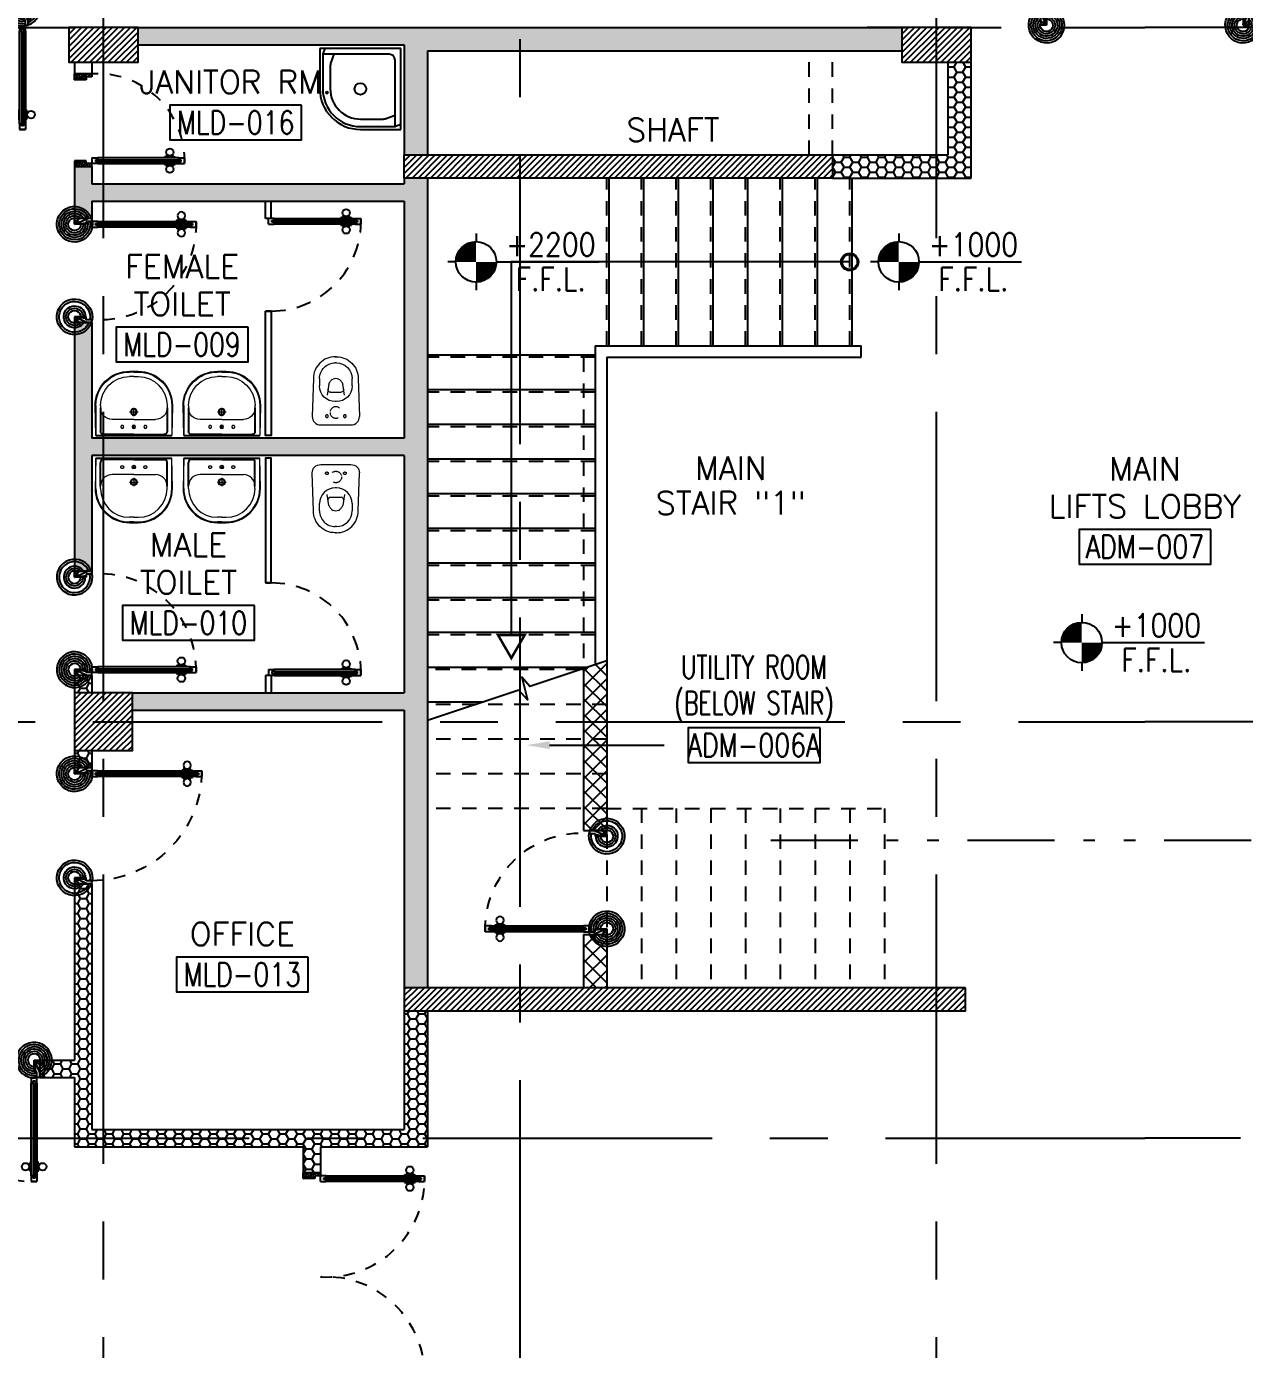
# Model space of a CAD drawing. Extents: x 417819.9 to 417911.9, y 43448 to 43539.2.
# Drawn here: x 417880.03 to 417890.56, y 43483.05 to 43494.48 of the extents above; entities that cross this region are included whole.
import ezdxf
from ezdxf.enums import TextEntityAlignment as Align

# ---------------------------------------------------------------- set-up
doc = ezdxf.new("R2010")
doc.units = 0
doc.header["$MEASUREMENT"] = 0
for name, pattern in [('2DASHES', [1.7, 0.75, -0.25, 0.1, -0.25, 0.1, -0.25]), ('CENTERX2', [4, 2.5, -0.5, 0.5, -0.5]), ('DASHED', [0.75, 0.5, -0.25]), ('HIDDEN', [0.375, 0.25, -0.125]), ('HIDDEN2', [0.1875, 0.125, -0.0625])]:
    doc.linetypes.add(name, pattern=pattern)
doc.layers.get('0').update_dxf_attribs({"linetype": 'CONTINUOUS'})
for name, color, linetype in [('A-JEERI', 3, 'CONTINUOUS'), ('AXES', 11, 'CENTERX2'), ('COL', 2, 'CONTINUOUS'), ('DOOR', 4, 'CONTINUOUS'), ('FIX', 3, 'CONTINUOUS'), ('HAT', 8, 'CONTINUOUS'), ('HIDDEN', 9, 'HIDDEN2'), ('IND-ES-L', 6, '2DASHES'), ('LEV-PL', 4, 'CONTINUOUS'), ('ME-FIX', 3, 'CONTINUOUS'), ('PART', 9, 'CONTINUOUS'), ('RM-BOX', 2, 'CONTINUOUS'), ('RM-IND', 5, 'CONTINUOUS'), ('RM-NAME', 2, 'CONTINUOUS'), ('RM-NO', 2, 'CONTINUOUS'), ('STR', 5, 'CONTINUOUS'), ('WALL', 2, 'CONTINUOUS'), ('WallType', 11, 'CONTINUOUS'), ('WallType2', 3, 'CONTINUOUS')]:
    doc.layers.add(name, color=color, linetype=linetype)
doc.styles.add('A-TXT200A', font='simplex.shx', dxfattribs={"width": 0.7, "height": 200})
doc.styles.add('ROMANS', font='ROMANS.shx', dxfattribs={"width": 0.6})
doc.styles.add('S', font='ROMANS.SHX')
pattern_1 = [(0, (0, 0), (0.075, 0.04330127), [0.05, -0.1]), (120, (0, 0), (-0.074999999836, 0.043301270284), [0.05, -0.1]), (60, (0, 0), (1.64e-10, 0.086602540284), [-0.1, 0.05])]
pattern_2 = [(45, (0, 0), (-0.066291260736, 0.066291260736), []), (135, (0, 0), (-0.066291260736, -0.066291260736), [])]

# ---------------------------------------------------------------- blocks, each defined once
blk = doc.blocks.new('A$C272A55A0')
at = {"layer": 'DOOR', "color": 0, "linetype": 'ByBlock'}
for p, q in [((0, 900), (0, 1050)), ((50, 1050), (0, 1050)), ((50, 950), (50, 1050)), ((1750, 950), (1750, 1050)), ((1750, 1050), (1800, 1050)), ((1800, 1050), (1800, 900)), ((25, 950), (50, 950)), ((25, 900), (25, 950)), ((1775, 950), (1750, 950)), ((1775, 900), (1775, 950)), ((0, 900), (25, 900)), ((75, 900), (25, 900)), ((25, 850), (25, 900)), ((42, 850), (25, 850)), ((58, 870), (42, 870)), ((42, 870), (42, 850)), ((58, 850), (58, 870)), ((75, 850), (58, 850)), ((75, 900), (75, 850)), ((1725, 900), (1775, 900)), ((1725, 900), (1725, 850)), ((1725, 850), (1742, 850)), ((1742, 870), (1758, 870)), ((1742, 850), (1742, 870)), ((1758, 870), (1758, 850)), ((1758, 850), (1775, 850)), ((1800, 900), (1775, 900)), ((1775, 850), (1775, 900)), ((1718, 160), (1709, 160)), ((1709, 95), (1709, 160)), ((1725, 173), (1718, 173)), ((1718, 173), (1718, 83)), ((1718, 95), (1718, 160)), ((1775, 173), (1782, 173)), ((1782, 173), (1782, 83)), ((1782, 160), (1791, 160)), ((1782, 95), (1782, 160)), ((1791, 95), (1791, 160)), ((25, 50), (42, 50)), ((25, 50), (25, 0)), ((25, 0), (75, 0)), ((75, 0), (25, 0)), ((42, 50), (42, 30)), ((42, 30), (58, 30)), ((58, 50), (75, 50)), ((58, 50), (58, 30)), ((75, 50), (75, 0)), ((1718, 95), (1709, 95)), ((1725, 83), (1718, 83)), ((1742, 50), (1725, 50)), ((1725, 50), (1725, 0)), ((1775, 0), (1725, 0)), ((1725, 0), (1775, 0)), ((1742, 50), (1742, 30)), ((1758, 30), (1742, 30)), ((1775, 50), (1758, 50)), ((1758, 50), (1758, 30)), ((1775, 83), (1782, 83)), ((1775, 50), (1775, 0)), ((1782, 95), (1791, 95))]:
    blk.add_line(p, q, dxfattribs=at)
at = {"layer": 'DOOR', "color": 9, "linetype": 'ByBlock'}
for p, q in [((50, 1050), (0, 1010)), ((50, 1050), (0, 937)), ((50, 1050), (37, 950)), ((1750, 1050), (1800, 1010)), ((1750, 1050), (1800, 937)), ((1750, 1050), (1763, 950))]:
    blk.add_line(p, q, dxfattribs=at)
at = {"layer": 'DOOR', "linetype": 'ByBlock'}
for p, q in [((25, 850), (25, 50)), ((42, 850), (42, 50)), ((58, 850), (58, 50)), ((75, 50), (75, 850)), ((1725, 50), (1725, 850)), ((1742, 850), (1742, 50)), ((1758, 850), (1758, 50)), ((1775, 850), (1775, 50))]:
    blk.add_line(p, q, dxfattribs=at)
at = {"layer": 'DOOR', "color": 0, "linetype": 'ByBlock'}
for centre in [(1676, 128), (1824, 128)]:
    blk.add_circle(centre, 32.4, dxfattribs=at)
at = {"layer": 'DOOR', "color": 9, "linetype": 'ByBlock'}
for centre, radius, start, end in [((50, 1050), 34.4, 180, 270), ((50, 1050), 14.4, 180, 270), ((1750, 1050), 14.4, 270, 0), ((1750, 1050), 34.4, 270, 0), ((50, 1050), 54.4, 203.2074, 270), ((50, 1050), 74.4, 227.7764, 270), ((50, 1050), 94.4, 238.0182, 270), ((50, 1050), 114, 244.0838, 257.3774), ((50, 1050), 134, 248.1598, 259.28), ((1750, 1050), 54.4, 270, 336.7926), ((1750, 1050), 74.4, 270, 312.2236), ((1750, 1050), 94.4, 270, 301.9818), ((1750, 1050), 114, 282.6226, 295.9162), ((1750, 1050), 134, 280.72, 291.8402), ((50, 1050), 154, 251.1053, 256.2858), ((1750, 1050), 154, 283.7142, 288.8947)]:
    blk.add_arc(centre, radius, start, end, dxfattribs=at)
at = {"layer": 'DOOR', "linetype": 'HIDDEN', "ltscale": 0.5}
for centre, start, end in [((50, 851), 268.3174, 3.2965), ((1750, 851), 176.7035, 271.6826)]:
    blk.add_arc(centre, 851, start, end, dxfattribs=at)
at = {"layer": 'WALL', "linetype": 'ByBlock'}
blk.add_line((1800, 900), (1800, 1050), dxfattribs=at)
blk = doc.blocks.new('LEV1')
at = {"layer": 'LEV-PL'}
for p, q in [((0, 245), (0, 175)), ((-175, 0), (-245, 0)), ((175, 0), (1061, 0)), ((0, -175), (0, -245))]:
    blk.add_line(p, q, dxfattribs=at)
at = {"layer": 'LEV-PL', "const_width": 175}
for points in [[(-88, 0, -0.414214), (0, 88, -1)], [(88, 0, -0.414214), (0, -88, -1)]]:
    blk.add_lwpolyline(points, format="xyb", dxfattribs=at)
at = {"layer": 'LEV-PL'}
blk.add_circle((0, 0), 175, dxfattribs=at)
at = {"layer": 'LEV-PL', "color": 4, "style": 'S', "width": 0.85}
for tag, p in [('+0000', (646, 50)), ('F.F.L.', (646, -250))]:
    blk.add_attdef(tag, text='', height=200, dxfattribs=at).set_placement(p, align=Align.CENTER)
blk = doc.blocks.new('*X84')
at = {"color": 0}
for p, q in [((76229, 30037), (76403, 30211)), ((76229, 30091), (76350, 30211)), ((76229, 30144), (76297, 30211)), ((76229, 30197), (76244, 30211)), ((76256, 30011), (76456, 30211)), ((76309, 30011), (76509, 30211)), ((76362, 30011), (76562, 30211)), ((76415, 30011), (76615, 30211)), ((76468, 30011), (76668, 30211)), ((76521, 30011), (76721, 30211)), ((76574, 30011), (76774, 30211)), ((76627, 30011), (76827, 30211)), ((76680, 30011), (76880, 30211)), ((76733, 30011), (76933, 30211)), ((76786, 30011), (76986, 30211)), ((76839, 30011), (77039, 30211)), ((76892, 30011), (77092, 30211)), ((76945, 30011), (77145, 30211)), ((76998, 30011), (77198, 30211)), ((77051, 30011), (77251, 30211)), ((77104, 30011), (77304, 30211)), ((77157, 30011), (77357, 30211)), ((77210, 30011), (77410, 30211)), ((77263, 30011), (77463, 30211)), ((77316, 30011), (77516, 30211)), ((77369, 30011), (77569, 30211)), ((77423, 30011), (77623, 30211)), ((77476, 30011), (77676, 30211)), ((77529, 30011), (77729, 30211)), ((77582, 30011), (77782, 30211)), ((77635, 30011), (77835, 30211)), ((77688, 30011), (77888, 30211)), ((77741, 30011), (77941, 30211)), ((77794, 30011), (77994, 30211)), ((77847, 30011), (78047, 30211)), ((77900, 30011), (78100, 30211)), ((77953, 30011), (78153, 30211)), ((78006, 30011), (78206, 30211)), ((78059, 30011), (78259, 30211)), ((78112, 30011), (78312, 30211)), ((78165, 30011), (78365, 30211)), ((78218, 30011), (78418, 30211)), ((78271, 30011), (78471, 30211)), ((78324, 30011), (78524, 30211)), ((78377, 30011), (78577, 30211)), ((78430, 30011), (78630, 30211)), ((78483, 30011), (78683, 30211)), ((78536, 30011), (78736, 30211)), ((78589, 30011), (78789, 30211)), ((78642, 30011), (78842, 30211)), ((78695, 30011), (78895, 30211)), ((78748, 30011), (78948, 30211)), ((78801, 30011), (79001, 30211)), ((78854, 30011), (79054, 30211)), ((78907, 30011), (79107, 30211)), ((78960, 30011), (79160, 30211)), ((79013, 30011), (79213, 30211)), ((79067, 30011), (79267, 30211)), ((79120, 30011), (79320, 30211)), ((79173, 30011), (79373, 30211)), ((79226, 30011), (79426, 30211)), ((79279, 30011), (79479, 30211)), ((79332, 30011), (79532, 30211)), ((79385, 30011), (79585, 30211)), ((79438, 30011), (79638, 30211)), ((79491, 30011), (79691, 30211)), ((79544, 30011), (79744, 30211)), ((79597, 30011), (79797, 30211)), ((79650, 30011), (79850, 30211)), ((79703, 30011), (79903, 30211)), ((79756, 30011), (79956, 30211)), ((79809, 30011), (80009, 30211)), ((79862, 30011), (80062, 30211)), ((79915, 30011), (80115, 30211)), ((79968, 30011), (80168, 30211)), ((80021, 30011), (80221, 30211)), ((80074, 30011), (80274, 30211)), ((80127, 30011), (80327, 30211)), ((80180, 30011), (80380, 30211)), ((80233, 30011), (80433, 30211)), ((80286, 30011), (80486, 30211)), ((80339, 30011), (80539, 30211)), ((80392, 30011), (80592, 30211)), ((80445, 30011), (80645, 30211)), ((80498, 30011), (80698, 30211)), ((80551, 30011), (80751, 30211)), ((80604, 30011), (80804, 30211)), ((80658, 30011), (80858, 30211)), ((80711, 30011), (80911, 30211)), ((80764, 30011), (80964, 30211)), ((80817, 30011), (81017, 30211)), ((80870, 30011), (81070, 30211)), ((80923, 30011), (81079, 30168)), ((80976, 30011), (81079, 30115)), ((81029, 30011), (81079, 30061))]:
    blk.add_line(p, q, dxfattribs=at)
blk = doc.blocks.new('*X82')
at = {"color": 0}
for p, q in [((76229, 37250), (76390, 37411)), ((76229, 37303), (76337, 37411)), ((76229, 37356), (76284, 37411)), ((76229, 37409), (76231, 37411)), ((76243, 37211), (76443, 37411)), ((76296, 37211), (76496, 37411)), ((76349, 37211), (76549, 37411)), ((76402, 37211), (76602, 37411)), ((76455, 37211), (76655, 37411)), ((76508, 37211), (76708, 37411)), ((76561, 37211), (76761, 37411)), ((76615, 37211), (76815, 37411)), ((76668, 37211), (76868, 37411)), ((76721, 37211), (76921, 37411)), ((76774, 37211), (76974, 37411)), ((76827, 37211), (77027, 37411)), ((76880, 37211), (77080, 37411)), ((76933, 37211), (77133, 37411)), ((76986, 37211), (77186, 37411)), ((77039, 37211), (77239, 37411)), ((77092, 37211), (77292, 37411)), ((77145, 37211), (77345, 37411)), ((77198, 37211), (77398, 37411)), ((77251, 37211), (77451, 37411)), ((77304, 37211), (77504, 37411)), ((77357, 37211), (77557, 37411)), ((77410, 37211), (77610, 37411)), ((77463, 37211), (77663, 37411)), ((77516, 37211), (77716, 37411)), ((77569, 37211), (77769, 37411)), ((77622, 37211), (77822, 37411)), ((77675, 37211), (77875, 37411)), ((77728, 37211), (77928, 37411)), ((77781, 37211), (77981, 37411)), ((77834, 37211), (78034, 37411)), ((77887, 37211), (78087, 37411)), ((77940, 37211), (78140, 37411)), ((77993, 37211), (78193, 37411)), ((78046, 37211), (78246, 37411)), ((78099, 37211), (78299, 37411)), ((78152, 37211), (78352, 37411)), ((78206, 37211), (78406, 37411)), ((78259, 37211), (78459, 37411)), ((78312, 37211), (78512, 37411)), ((78365, 37211), (78565, 37411)), ((78418, 37211), (78618, 37411)), ((78471, 37211), (78671, 37411)), ((78524, 37211), (78724, 37411)), ((78577, 37211), (78777, 37411)), ((78630, 37211), (78830, 37411)), ((78683, 37211), (78883, 37411)), ((78736, 37211), (78936, 37411)), ((78789, 37211), (78989, 37411)), ((78842, 37211), (79042, 37411)), ((78895, 37211), (79095, 37411)), ((78948, 37211), (79148, 37411)), ((79001, 37211), (79201, 37411)), ((79054, 37211), (79254, 37411)), ((79107, 37211), (79307, 37411)), ((79160, 37211), (79360, 37411)), ((79213, 37211), (79413, 37411)), ((79266, 37211), (79466, 37411)), ((79319, 37211), (79519, 37411)), ((79372, 37211), (79572, 37411)), ((79425, 37211), (79625, 37411)), ((79478, 37211), (79678, 37411)), ((79531, 37211), (79731, 37411)), ((79584, 37211), (79784, 37411)), ((79637, 37211), (79837, 37411)), ((79690, 37211), (79890, 37411)), ((79743, 37211), (79929, 37397)), ((79797, 37211), (79929, 37344)), ((79850, 37211), (79929, 37291)), ((79903, 37211), (79929, 37238))]:
    blk.add_line(p, q, dxfattribs=at)
blk = doc.blocks.new('WC')
at = {"layer": 'FIX', "lineweight": 20}
for p, q in [((475, 141), (538, 141)), ((339, 5), (339, -5)), ((395, 76), (490, 60)), ((534, 24), (540, 0)), ((540, 0), (534, -24)), ((674, 5), (674, -5)), ((490, -60), (395, -76)), ((213, -204), (210, -204)), ((538, -141), (475, -141))]:
    blk.add_line(p, q, dxfattribs=at)
at = {"layer": 'FIX', "linetype": 'Continuous', "lineweight": 20}
blk.add_line((420, -47), (420, 45), dxfattribs=at)
at = {"layer": 'FIX', "lineweight": 20}
for points in [[(210, -204, -0.414214), (137, -131), (137, 0), (137, 131, -0.414214), (210, 204)], [(727, -5), (727, 5, 0.414214), (538, 194), (210, 204)], [(727, 5), (727, -5, -0.414214), (538, -194), (210, -204)]]:
    blk.add_lwpolyline(points, format="xyb", dxfattribs=at)
at = {"layer": 'FIX', "linetype": 'HIDDEN2', "lineweight": 20, "ltscale": 0.3}
blk.add_circle((245, 0), 49.8, dxfattribs=at)
at = {"layer": 'FIX', "linetype": 'HIDDEN', "lineweight": 20, "ltscale": 0.05}
for centre in [(213, 78), (213, -77)]:
    blk.add_circle(centre, 11.6, dxfattribs=at)
at = {"layer": 'FIX', "lineweight": 20}
for centre, radius, start, end in [((475, 5), 136, 90, 180), ((538, 5), 136, 360, 90), ((464, -18), 82, 51.0758, 71.504), ((473, -7), 68.2, 27.1532, 51.0758), ((475, -5), 136, 180, 270), ((464, 18), 82, 288.496, 308.9242), ((473, 7), 68.2, 308.9242, 332.8468), ((538, -5), 136, 270, 0)]:
    blk.add_arc(centre, radius, start, end, dxfattribs=at)
at = {"layer": 'FIX', "linetype": 'Continuous', "lineweight": 20}
for centre, start, end in [((443, 46), 88.3879, 182.3338), ((442, -46), 177.6662, 271.6121)]:
    blk.add_arc(centre, 22.3, start, end, dxfattribs=at)
blk = doc.blocks.new('RM1')
at = {"layer": 'RM-BOX'}
blk.add_lwpolyline([(570, -200), (-570, -200), (-570, -500), (570, -500)], close=True, dxfattribs=at)
at = {"layer": 'RM-NAME', "style": 'ROMANS'}
for tag, p in [('ROOMNAME1', (0, 324)), ('ROOMNAME2', (0, 0))]:
    blk.add_attdef(tag, text='', height=200, dxfattribs=at).set_placement(p, align=Align.MIDDLE)
at = {"layer": 'RM-NO', "style": 'ROMANS', "width": 0.8}
blk.add_attdef('ROOMNO', text='', height=200, dxfattribs=at).set_placement((0, -350), align=Align.MIDDLE)
blk = doc.blocks.new('*X83')
at = {"color": 0}
for p, q in [((73379, 32279), (73862, 32761)), ((73379, 32332), (73809, 32761)), ((73379, 32385), (73756, 32761)), ((73379, 32438), (73702, 32761)), ((73379, 32491), (73649, 32761)), ((73379, 32544), (73596, 32761)), ((73379, 32597), (73543, 32761)), ((73379, 32650), (73490, 32761)), ((73379, 32703), (73437, 32761)), ((73379, 32756), (73384, 32761)), ((73415, 32261), (73879, 32726)), ((73468, 32261), (73879, 32673)), ((73521, 32261), (73879, 32620)), ((73574, 32261), (73879, 32567)), ((73627, 32261), (73879, 32513)), ((73680, 32261), (73879, 32460)), ((73733, 32261), (73879, 32407)), ((73786, 32261), (73879, 32354)), ((73839, 32261), (73879, 32301))]:
    blk.add_line(p, q, dxfattribs=at)
blk = doc.blocks.new('COL50')
at = {"layer": 'COL'}
blk.add_lwpolyline([(-250, 250), (-250, -250), (250, -250), (250, 250)], close=True, dxfattribs=at)
blk = doc.blocks.new('A$C09EF76E8')
at = {"layer": 'DOOR', "color": 0, "linetype": 'ByBlock'}
for p, q in [((777, 950), (727, 950)), ((727, 950), (777, 950)), ((727, 900), (727, 950)), ((760, 920), (744, 920)), ((744, 900), (744, 920)), ((760, 900), (760, 920)), ((777, 900), (777, 950)), ((719, 855), (710, 855)), ((710, 855), (710, 790)), ((727, 868), (719, 868)), ((719, 778), (719, 868)), ((719, 855), (719, 790)), ((744, 900), (727, 900)), ((777, 900), (760, 900)), ((777, 868), (784, 868)), ((784, 778), (784, 868)), ((784, 855), (793, 855)), ((784, 855), (784, 790)), ((793, 855), (793, 790)), ((719, 790), (710, 790)), ((727, 778), (719, 778)), ((777, 778), (784, 778)), ((784, 790), (793, 790)), ((2, 0), (2, 150)), ((2, 150), (27, 150)), ((2, 150), (2, 0)), ((27, 150), (27, 100)), ((727, 150), (727, 200)), ((727, 200), (744, 200)), ((727, 150), (777, 150)), ((744, 200), (744, 180)), ((744, 180), (760, 180)), ((760, 180), (760, 200)), ((760, 200), (777, 200)), ((777, 200), (777, 150)), ((777, 150), (777, 100)), ((802, 150), (777, 150)), ((802, 150), (802, 0)), ((27, 100), (52, 100)), ((52, 100), (52, 0)), ((777, 100), (752, 100)), ((752, 100), (752, 0)), ((52, 0), (2, 0)), ((752, 0), (802, 0))]:
    blk.add_line(p, q, dxfattribs=at)
at = {"layer": 'DOOR', "linetype": 'ByBlock'}
for p, q in [((727, 900), (727, 200)), ((744, 200), (744, 900)), ((760, 200), (760, 900)), ((777, 200), (777, 900)), ((802, 0), (802, 150))]:
    blk.add_line(p, q, dxfattribs=at)
at = {"layer": 'DOOR', "color": 9, "linetype": 'ByBlock'}
for p, q in [((52, 0), (2, 114)), ((52, 0), (2, 40)), ((52, 0), (38, 100)), ((752, 0), (802, 114)), ((752, 0), (765, 100)), ((752, 0), (802, 40))]:
    blk.add_line(p, q, dxfattribs=at)
at = {"layer": 'DOOR', "color": 0, "linetype": 'ByBlock'}
for centre in [(678, 823), (825, 823)]:
    blk.add_circle(centre, 32.4, dxfattribs=at)
at = {"layer": 'DOOR', "linetype": 'HIDDEN', "ltscale": 0.5}
blk.add_arc((752, 199), 752, 88.0938, 183.7249, dxfattribs=at)
at = {"layer": 'DOOR', "color": 9, "linetype": 'ByBlock'}
for centre, radius, start, end in [((52, 0), 154, 103.7142, 108.8947), ((52, 0), 134, 100.72, 111.8402), ((752, 0), 134, 68.1598, 79.28), ((752, 0), 154, 71.1053, 76.2858), ((52, 0), 94.4, 90, 121.9818), ((52, 0), 74.4, 90, 132.2236), ((52, 0), 54.4, 90, 156.7926), ((52, 0), 34.4, 90, 180), ((52, 0), 14.4, 90, 180), ((752, 0), 94.4, 58.0182, 90), ((752, 0), 74.4, 47.7764, 90), ((752, 0), 54.4, 23.2074, 90), ((752, 0), 34.4, 0, 90), ((752, 0), 14.4, 0, 90), ((752, 0), 114, 64.0838, 77.3774)]:
    blk.add_arc(centre, radius, start, end, dxfattribs=at)
blk = doc.blocks.new('JAN-001')
for p, q in [((730, -30), (30, -30)), ((30, -30), (30, -730)), ((705, -80), (130, -80)), ((610, -80), (635, -152)), ((688, -30), (704, -76)), ((705, -380), (705, -84)), ((730, -380), (730, -30)), ((80, -130), (80, -705)), ((640, -380), (640, -184)), ((80, -610), (152, -635)), ((184, -640), (380, -640)), ((30, -688), (76, -704)), ((30, -730), (380, -730)), ((84, -705), (380, -705))]:
    blk.add_line(p, q)
blk.add_circle((380, -380), 50)
for centre, radius, start, end in [((130, -130), 50, 90, 180), ((680, -84), 25, 0, 19.0039), ((540, -184), 100, 0, 19.0039), ((380, -380), 350, 270, 0), ((380, -380), 325, 270, 0), ((380, -380), 260, 270, 0), ((184, -540), 100, 250.9961, 270), ((84, -680), 25, 250.9961, 270)]:
    blk.add_arc(centre, radius, start, end)
blk = doc.blocks.new('DOOR90')
at = {"layer": 'DOOR', "color": 7, "linetype": 'ByBlock'}
for p, q in [((-150, 0), (0, 0)), ((-150, 0), (-150, -25)), ((0, -50), (-114, 0)), ((0, -50), (-40, 0)), ((0, -50), (0, 0)), ((-1000, -25), (-1050, -25)), ((-1050, -75), (-1050, -25)), ((-1050, -25), (-1050, -75)), ((-1000, -75), (-1050, -75)), ((-1000, -42), (-1020, -42)), ((-1020, -42), (-1020, -58)), ((-1000, -58), (-1020, -58)), ((-1000, -25), (-1000, -42)), ((-1000, -58), (-1000, -75)), ((-878, -18), (-968, -18)), ((-968, -25), (-968, -18)), ((-968, -75), (-968, -82)), ((-878, -82), (-968, -82)), ((-955, -9), (-890, -9)), ((-955, -18), (-955, -9)), ((-955, -18), (-890, -18)), ((-955, -82), (-890, -82)), ((-955, -82), (-955, -91)), ((-955, -91), (-890, -91)), ((-890, -18), (-890, -9)), ((-890, -82), (-890, -91)), ((-878, -25), (-878, -18)), ((-878, -75), (-878, -82)), ((-200, -25), (-150, -25)), ((-200, -42), (-200, -25)), ((-180, -42), (-200, -42)), ((-200, -58), (-180, -58)), ((-200, -75), (-200, -58)), ((-150, -75), (-200, -75)), ((-180, -58), (-180, -42)), ((-150, -25), (-100, -25)), ((-150, -75), (-150, -25)), ((-100, -25), (-100, -50)), ((0, -50), (-100, -37)), ((-100, -50), (0, -50)), ((-150, -875), (-100, -875)), ((-150, -900), (-150, -875)), ((-150, -900), (0, -900)), ((0, -900), (-150, -900)), ((0, -850), (-114, -900)), ((-100, -875), (-100, -850)), ((0, -850), (-100, -863)), ((-100, -850), (0, -850)), ((0, -850), (-40, -900)), ((0, -850), (0, -900))]:
    blk.add_line(p, q, dxfattribs=at)
at = {"layer": 'DOOR', "linetype": 'ByBlock'}
for p, q in [((-200, -25), (-1000, -25)), ((-200, -42), (-1000, -42)), ((-200, -58), (-1000, -58)), ((-1000, -75), (-200, -75))]:
    blk.add_line(p, q, dxfattribs=at)
at = {"layer": 'DOOR', "color": 7, "linetype": 'ByBlock'}
for centre in [(-923, 24), (-923, -124)]:
    blk.add_circle(centre, 32.4, dxfattribs=at)
for centre, radius, start, end in [((0, -50), 154, 161.1053, 166.2858), ((0, -50), 94.4, 148.0182, 180), ((0, -50), 134, 158.1598, 169.28), ((0, -50), 114, 154.0838, 167.3774), ((0, -50), 74.4, 137.7764, 180), ((0, -50), 54.4, 113.2074, 180), ((0, -50), 34.4, 90, 180), ((0, -50), 14.4, 90, 180), ((0, -850), 154, 193.7142, 198.8947), ((0, -850), 134, 190.72, 201.8402), ((0, -850), 94.4, 180, 211.9818), ((0, -850), 74.4, 180, 222.2236), ((0, -850), 54.4, 180, 246.7926), ((0, -850), 34.4, 180, 270), ((0, -850), 14.4, 180, 270)]:
    blk.add_arc(centre, radius, start, end, dxfattribs=at)
at = {"layer": 'DOOR', "linetype": 'HIDDEN', "ltscale": 0.5}
blk.add_arc((-222, -50), 828, 178.2701, 275.003, dxfattribs=at)
blk = doc.blocks.new('DOOR1000')
at = {"layer": 'DOOR', "color": 7, "linetype": 'ByBlock'}
for p, q in [((-150, 0), (0, 0)), ((-150, 0), (-150, -25)), ((0, -50), (-114, 0)), ((0, -50), (-40, 0)), ((0, -50), (0, 0)), ((-1100, -25), (-1100, -75)), ((-1100, -75), (-1100, -25)), ((-1050, -25), (-1100, -25)), ((-1050, -75), (-1100, -75)), ((-1070, -42), (-1070, -58)), ((-1050, -42), (-1070, -42)), ((-1050, -58), (-1070, -58)), ((-1050, -25), (-1050, -42)), ((-1050, -58), (-1050, -75)), ((-1018, -25), (-1018, -18)), ((-928, -18), (-1018, -18)), ((-1018, -75), (-1018, -82)), ((-928, -82), (-1018, -82)), ((-1005, -18), (-1005, -9)), ((-1005, -9), (-940, -9)), ((-1005, -18), (-940, -18)), ((-1005, -82), (-1005, -91)), ((-1005, -82), (-940, -82)), ((-1005, -91), (-940, -91)), ((-940, -18), (-940, -9)), ((-940, -82), (-940, -91)), ((-928, -25), (-928, -18)), ((-928, -75), (-928, -82)), ((-200, -25), (-150, -25)), ((-200, -42), (-200, -25)), ((-180, -42), (-200, -42)), ((-200, -58), (-180, -58)), ((-200, -75), (-200, -58)), ((-150, -75), (-200, -75)), ((-180, -58), (-180, -42)), ((-150, -25), (-100, -25)), ((-150, -75), (-150, -25)), ((-100, -25), (-100, -50)), ((0, -50), (-100, -37)), ((-100, -50), (0, -50)), ((-150, -975), (-100, -975)), ((-150, -1000), (-150, -975)), ((-150, -1000), (0, -1000)), ((0, -1000), (-150, -1000)), ((0, -950), (-114, -1000)), ((-100, -975), (-100, -950)), ((0, -950), (-100, -963)), ((-100, -950), (0, -950)), ((0, -950), (-40, -1000)), ((0, -950), (0, -1000))]:
    blk.add_line(p, q, dxfattribs=at)
at = {"layer": 'DOOR', "linetype": 'ByBlock'}
for p, q in [((-200, -25), (-1050, -25)), ((-200, -42), (-1050, -42)), ((-200, -58), (-1050, -58)), ((-1050, -75), (-200, -75))]:
    blk.add_line(p, q, dxfattribs=at)
at = {"layer": 'DOOR', "color": 7, "linetype": 'ByBlock'}
for centre in [(-973, 24), (-973, -124)]:
    blk.add_circle(centre, 32.4, dxfattribs=at)
for centre, radius, start, end in [((0, -50), 154, 161.1053, 166.2858), ((0, -50), 94.4, 148.0182, 180), ((0, -50), 134, 158.1598, 169.28), ((0, -50), 114, 154.0838, 167.3774), ((0, -50), 74.4, 137.7764, 180), ((0, -50), 54.4, 113.2074, 180), ((0, -50), 34.4, 90, 180), ((0, -50), 14.4, 90, 180), ((0, -950), 154, 193.7142, 198.8947), ((0, -950), 134, 190.72, 201.8402), ((0, -950), 94.4, 180, 211.9818), ((0, -950), 74.4, 180, 222.2236), ((0, -950), 54.4, 180, 246.7926), ((0, -950), 34.4, 180, 270), ((0, -950), 14.4, 180, 270)]:
    blk.add_arc(centre, radius, start, end, dxfattribs=at)
at = {"layer": 'DOOR', "linetype": 'HIDDEN', "ltscale": 0.5}
blk.add_arc((-150, -25), 950, 180, 270, dxfattribs=at)
blk = doc.blocks.new('LAV-003')
at = {"layer": 'FIX', "linetype": 'ByBlock'}
blk.add_line((-328, -25), (328, -25), dxfattribs=at)
at = {"layer": 'FIX', "linetype": 'Continuous', "lineweight": 20}
for p, q in [((-328, -285), (-328, -25)), ((328, -285), (328, -25)), ((0, -165), (-187, -165)), ((0, -165), (187, -165)), ((-288, -285), (-288, -265)), ((287, -285), (287, -265)), ((0, -535), (-38, -535)), ((0, -535), (38, -535)), ((0, -575), (-38, -575)), ((0, -575), (38, -575))]:
    blk.add_line(p, q, dxfattribs=at)
at = {"layer": 'FIX', "linetype": 'ByBlock', "ltscale": 0.3}
for p, q in [((-288, -265), (-288, -60)), ((0, -35), (-262, -35)), ((0, -35), (262, -35)), ((287, -265), (287, -60))]:
    blk.add_line(p, q, dxfattribs=at)
at = {"layer": 'FIX', "lineweight": 20}
for p, q in [((-16, -101), (15, -101)), ((0, -85), (0, -116))]:
    blk.add_line(p, q, dxfattribs=at)
at = {"layer": 'FIX', "linetype": 'DASHED', "lineweight": 20, "ltscale": 0.04}
for p, q in [((0, -194), (0, -266)), ((-36, -230), (37, -230))]:
    blk.add_line(p, q, dxfattribs=at)
at = {"layer": 'FIX', "linetype": 'Continuous', "lineweight": 20}
blk.add_lwpolyline([(295, -25), (0, -25), (-328, -25), (-334, -285, 0.414214), (-38, -582), (0, -582), (38, -582, 0.414214), (334, -285), (328, -25), (0, -25)], format="xyb", dxfattribs=at)
at = {"layer": 'FIX', "linetype": 'HIDDEN', "lineweight": 20, "ltscale": 0.05}
for centre in [(-100, -101), (100, -101)]:
    blk.add_circle(centre, 12.4, dxfattribs=at)
at = {"layer": 'FIX', "lineweight": 20}
for centre, radius in [((0, -101), 15.5), ((0, -230), 29.5), ((0, -230), 22.5)]:
    blk.add_circle(centre, radius, dxfattribs=at)
at = {"layer": 'FIX', "linetype": 'ByBlock', "ltscale": 0.3}
for centre, start, end in [((-262, -60), 90, 180), ((262, -60), 0, 90)]:
    blk.add_arc(centre, 25, start, end, dxfattribs=at)
at = {"layer": 'FIX', "linetype": 'Continuous', "lineweight": 20}
for centre, radius, start, end in [((-187, -265), 100, 90, 180), ((187, -265), 100, 0, 90), ((-38, -285), 290, 180, 270), ((-38, -285), 250, 180, 270), ((38, -285), 290, 270, 0), ((38, -285), 250, 270, 0)]:
    blk.add_arc(centre, radius, start, end, dxfattribs=at)
blk = doc.blocks.new('A$C16F26542')
at = {"layer": 'IND-ES-L'}
blk.add_line((55.259, 20.826), (61.721, 20.826), dxfattribs=at)

msp = doc.modelspace()

# ---------------------------------------------------------------- hatches: boundary and pattern name
at = {"layer": 'HAT'}
h = msp.add_hatch(dxfattribs=at)
h.set_pattern_fill('ANSI31', color=256, scale=0.3, style=0)
h.set_pattern_definition([(45, (417522.151385, 43455.643322), (-0.0265165043, 0.0265165043), [])])
h.paths.add_polyline_path([(417880.6966, 43494.1743), (417880.6966, 43494.4743), (417880.3966, 43494.4743), (417880.3966, 43494.1743)])
h.paths.add_polyline_path([(417880.9966, 43494.1743), (417880.9966, 43494.4743), (417880.6966, 43494.4743), (417880.6966, 43494.1743)])
h = msp.add_hatch(dxfattribs=at)
h.set_pattern_fill('ANSI31', color=256, scale=0.3, style=0)
h.set_pattern_definition([(45, (417529.351385, 43455.643322), (-0.0265165043, 0.0265165043), [])])
h.paths.add_polyline_path([(417887.8966, 43494.1743), (417887.8966, 43494.4743), (417887.5966, 43494.4743), (417887.5966, 43494.1743)])
h.paths.add_polyline_path([(417888.1966, 43494.1743), (417888.1966, 43494.4743), (417887.8966, 43494.4743), (417887.8966, 43494.1743)])
at = {"layer": 'WallType'}
h = msp.add_hatch(dxfattribs=at)
h.set_pattern_fill('ANSI37', color=256, scale=0.75, style=0)
h.set_pattern_definition(pattern_2)
h.paths.add_polyline_path([(417885.0466, 43489.0013), (417884.8466, 43488.9345), (417884.8466, 43488.6243), (417885.0466, 43488.6243)])
h.paths.add_polyline_path([(417885.0466, 43488.6243), (417884.8466, 43488.6243), (417884.8466, 43488.4743), (417885.0466, 43488.4743)])
h.paths.add_polyline_path([(417885.0466, 43488.4743), (417884.8466, 43488.4743), (417884.8466, 43488.3243), (417885.0466, 43488.3243)])
h.paths.add_polyline_path([(417885.0466, 43488.3243), (417884.8466, 43488.3243), (417884.8466, 43488.2718), (417885.0466, 43488.2718)])
h.paths.add_polyline_path([(417885.0466, 43488.2718), (417884.8466, 43488.2718), (417884.8466, 43488.0243), (417885.0466, 43488.0243)])
h.paths.add_polyline_path([(417885.0466, 43488.0243), (417884.8466, 43488.0243), (417884.8466, 43487.7243), (417885.0466, 43487.7243)])
h.paths.add_polyline_path([(417885.0466, 43487.7243), (417884.8466, 43487.7243), (417884.8466, 43487.5343), (417885.0466, 43487.5343)])
h = msp.add_hatch(dxfattribs=at)
h.set_pattern_fill('ANSI37', color=256, scale=0.75, style=0)
h.set_pattern_definition(pattern_2)
h.paths.add_polyline_path([(417885.0466, 43486.6343), (417884.8466, 43486.6343), (417884.8466, 43486.1743), (417885.0466, 43486.1743)])
at = {"layer": 'WallType2'}
h = msp.add_hatch(dxfattribs=at)
h.set_pattern_fill('HONEY', color=256, scale=0.4, style=0)
h.set_pattern_definition(pattern_1)
h.paths.add_polyline_path([(417887.5966, 43494.4743), (417887.2966, 43494.4743), (417880.9966, 43494.4743), (417880.9966, 43494.3243), (417883.2966, 43494.3243), (417883.2966, 43493.3743), (417883.4966, 43493.3743), (417883.4966, 43494.2743), (417887.5966, 43494.2743)])
h = msp.add_hatch(dxfattribs=at)
h.set_pattern_fill('HONEY', color=256, scale=0.4, style=0)
h.set_pattern_definition(pattern_1)
h.paths.add_polyline_path([(417888.1966, 43494.1743), (417887.9966, 43494.1743), (417887.9966, 43493.3743), (417886.9966, 43493.3743), (417886.9966, 43493.1743), (417888.1966, 43493.1743)])
h = msp.add_hatch(dxfattribs=at)
h.set_pattern_fill('HONEY', color=256, scale=0.4, style=0)
h.set_pattern_definition(pattern_1)
h.paths.add_polyline_path([(417883.4966, 43493.1743), (417883.2966, 43493.1743), (417883.2966, 43493.1243), (417880.5966, 43493.1243), (417880.5966, 43493.2743), (417880.4466, 43493.2743), (417880.4466, 43492.8243), (417880.5966, 43492.8243), (417880.5966, 43492.9743), (417883.2966, 43492.9743), (417883.2966, 43490.9243), (417880.5966, 43490.9243), (417880.5966, 43491.9243), (417880.4466, 43491.9243), (417880.4466, 43489.7743), (417880.5966, 43489.7743), (417880.5966, 43490.7743), (417883.2966, 43490.7743), (417883.2966, 43488.7243), (417880.9466, 43488.7243), (417880.9466, 43488.5743), (417883.2966, 43488.5743), (417883.2966, 43486.1743), (417883.4966, 43486.1743)])
h = msp.add_hatch(dxfattribs=at)
h.set_pattern_fill('HONEY', color=256, scale=0.4, style=0)
h.set_pattern_definition(pattern_1)
h.paths.add_polyline_path([(417880.5966, 43488.8743), (417880.4466, 43488.8743), (417880.4466, 43488.7243), (417880.5966, 43488.7243)])
h = msp.add_hatch(dxfattribs=at)
h.set_pattern_fill('HONEY', color=256, scale=0.4, style=0)
h.set_pattern_definition(pattern_1)
h.paths.add_polyline_path([(417880.5966, 43488.2243), (417880.4466, 43488.2243), (417880.4466, 43488.0743), (417880.5966, 43488.0743)])
h = msp.add_hatch(dxfattribs=at)
h.set_pattern_fill('HONEY', color=256, scale=0.4, style=0)
h.set_pattern_definition(pattern_1)
h.paths.add_polyline_path([(417883.4966, 43485.9743), (417883.2966, 43485.9743), (417883.2966, 43484.9493), (417880.5966, 43484.9493), (417880.5966, 43487.0743), (417880.4466, 43487.0743), (417880.4466, 43485.5493), (417880.1466, 43485.5493), (417880.1466, 43485.3993), (417880.4466, 43485.3993), (417880.4466, 43484.7993), (417882.4216, 43484.7993), (417882.4216, 43484.5743), (417882.5716, 43484.5743), (417882.5716, 43484.7993), (417883.4966, 43484.7993)])

# ---------------------------------------------------------------- linework, layer by layer
at = {"layer": 'AXES'}
for p, q in [((417880.6966, 43448.6529), (417880.6966, 43538.4875)), ((417887.8966, 43448.6529), (417887.8966, 43538.4875)), ((417884.2966, 43466.8743), (417884.2966, 43525.4443)), ((417820.9552, 43494.4743), (417889.6966, 43494.4743)), ((417911.2163, 43494.4743), (417889.6966, 43494.4743)), ((417820.6052, 43488.4743), (417889.6966, 43488.4743)), ((417911.2163, 43488.4743), (417889.6966, 43488.4743)), ((417831.4566, 43484.8743), (417889.6966, 43484.8743)), ((417906.5226, 43484.8743), (417889.6966, 43484.8743))]:
    msp.add_line(p, q, dxfattribs=at)
at = {"layer": 'COL'}
for points in [[(417880.9966, 43494.4743), (417880.3966, 43494.4743), (417880.3966, 43494.1743), (417880.9966, 43494.1743)], [(417888.1966, 43494.4743), (417887.5966, 43494.4743), (417887.5966, 43494.1743), (417888.1966, 43494.1743)], [(417883.2966, 43493.1743), (417883.2966, 43493.3743), (417886.9966, 43493.3743), (417886.9966, 43493.1743)], [(417888.1466, 43486.1743), (417883.2966, 43486.1743), (417883.2966, 43485.9743), (417888.1466, 43485.9743)]]:
    msp.add_lwpolyline(points, close=True, dxfattribs=at)
at = {"layer": 'DOOR', "linetype": 'ByBlock'}
for p, q in [((417882.1716, 43492.8243), (417882.1216, 43492.8243)), ((417882.1216, 43492.7743), (417882.1216, 43492.8243)), ((417882.1516, 43492.8073), (417882.1716, 43492.8073)), ((417882.1516, 43492.7913), (417882.1516, 43492.8073)), ((417882.1716, 43492.8073), (417882.1716, 43492.8243)), ((417882.1716, 43492.8243), (417882.8716, 43492.8243)), ((417882.1716, 43492.8073), (417882.8716, 43492.8073)), ((417882.7493, 43492.8243), (417882.7493, 43492.8315)), ((417882.7493, 43492.8315), (417882.8393, 43492.8315)), ((417882.7619, 43492.8315), (417882.7619, 43492.8405)), ((417882.8267, 43492.8405), (417882.7619, 43492.8405)), ((417882.8267, 43492.8315), (417882.7619, 43492.8315)), ((417882.8267, 43492.8315), (417882.8267, 43492.8405)), ((417882.8393, 43492.8243), (417882.8393, 43492.8315)), ((417882.8716, 43492.8243), (417882.8716, 43492.8073)), ((417882.8716, 43492.8243), (417882.9216, 43492.8243)), ((417882.8716, 43492.8073), (417882.8916, 43492.8073)), ((417882.8916, 43492.8073), (417882.8916, 43492.7913)), ((417882.9216, 43492.8243), (417882.9216, 43492.7743)), ((417882.9216, 43492.7743), (417882.9216, 43492.8243)), ((417882.1216, 43492.7743), (417882.1716, 43492.7743)), ((417882.1716, 43492.7913), (417882.1516, 43492.7913)), ((417882.1716, 43492.7743), (417882.1716, 43492.7913)), ((417882.1716, 43492.7913), (417882.8716, 43492.7913)), ((417882.8716, 43492.7743), (417882.1716, 43492.7743)), ((417882.7493, 43492.7743), (417882.7493, 43492.7671)), ((417882.7493, 43492.7671), (417882.8393, 43492.7671)), ((417882.7619, 43492.7671), (417882.7619, 43492.7581)), ((417882.8267, 43492.7671), (417882.7619, 43492.7671)), ((417882.8267, 43492.7581), (417882.7619, 43492.7581)), ((417882.8267, 43492.7671), (417882.8267, 43492.7581)), ((417882.8393, 43492.7743), (417882.8393, 43492.7671)), ((417882.8716, 43492.7913), (417882.8716, 43492.7743)), ((417882.8716, 43492.7913), (417882.8916, 43492.7913)), ((417882.8716, 43492.7743), (417882.9216, 43492.7743)), ((417882.1216, 43488.9243), (417882.1716, 43488.9243)), ((417882.1216, 43488.9243), (417882.1216, 43488.8743)), ((417882.1716, 43488.9243), (417882.1716, 43488.9073)), ((417882.8716, 43488.9243), (417882.1716, 43488.9243)), ((417882.7493, 43488.9243), (417882.7493, 43488.9315)), ((417882.7493, 43488.9315), (417882.8393, 43488.9315)), ((417882.7619, 43488.9315), (417882.7619, 43488.9405)), ((417882.8267, 43488.9405), (417882.7619, 43488.9405)), ((417882.8267, 43488.9315), (417882.7619, 43488.9315)), ((417882.8267, 43488.9315), (417882.8267, 43488.9405)), ((417882.8393, 43488.9243), (417882.8393, 43488.9315)), ((417882.8716, 43488.9073), (417882.8716, 43488.9243)), ((417882.8716, 43488.9243), (417882.9216, 43488.9243)), ((417882.9216, 43488.8743), (417882.9216, 43488.9243)), ((417882.9216, 43488.9243), (417882.9216, 43488.8743)), ((417882.1716, 43488.8743), (417882.1216, 43488.8743)), ((417882.1716, 43488.9073), (417882.1516, 43488.9073)), ((417882.1516, 43488.9073), (417882.1516, 43488.8913)), ((417882.1516, 43488.8913), (417882.1716, 43488.8913)), ((417882.1716, 43488.9073), (417882.8716, 43488.9073)), ((417882.1716, 43488.8913), (417882.1716, 43488.8743)), ((417882.1716, 43488.8913), (417882.8716, 43488.8913)), ((417882.1716, 43488.8743), (417882.8716, 43488.8743)), ((417882.7493, 43488.8743), (417882.7493, 43488.8671)), ((417882.7493, 43488.8671), (417882.8393, 43488.8671)), ((417882.7619, 43488.8671), (417882.7619, 43488.8581)), ((417882.8267, 43488.8671), (417882.7619, 43488.8671)), ((417882.8267, 43488.8581), (417882.7619, 43488.8581)), ((417882.8267, 43488.8671), (417882.8267, 43488.8581)), ((417882.8393, 43488.8743), (417882.8393, 43488.8671)), ((417882.8716, 43488.9073), (417882.8916, 43488.9073)), ((417882.8716, 43488.8743), (417882.8716, 43488.8913)), ((417882.8716, 43488.8913), (417882.8916, 43488.8913)), ((417882.8716, 43488.8743), (417882.9216, 43488.8743)), ((417882.8916, 43488.8913), (417882.8916, 43488.9073))]:
    msp.add_line(p, q, dxfattribs=at)
for centre in [(417882.7943, 43492.8729), (417882.7943, 43492.7258), (417882.7943, 43488.9729), (417882.7943, 43488.8258)]:
    msp.add_circle(centre, 0.0324, dxfattribs=at)
at = {"layer": 'DOOR', "linetype": 'HIDDEN', "ltscale": 0.5}
for centre, start, end in [((417882.147, 43492.7993), 269.97019, 1.84857), ((417882.147, 43488.8993), 358.15143, 90.02981)]:
    msp.add_arc(centre, 0.775, start, end, dxfattribs=at)
at = {"layer": 'HIDDEN', "color": 251}
for p, q in [((417886.7966, 43493.3743), (417886.7966, 43494.2743)), ((417886.9966, 43493.3743), (417886.9966, 43494.2743))]:
    msp.add_line(p, q, dxfattribs=at)
at = {"layer": 'PART'}
for p, q in [((417882.0966, 43492.8243), (417882.0966, 43492.9743)), ((417882.1466, 43492.8243), (417882.1466, 43492.9743)), ((417882.1466, 43492.8243), (417882.0966, 43492.8243)), ((417882.1466, 43492.0243), (417882.0966, 43492.0243)), ((417882.1466, 43489.6743), (417882.0966, 43489.6743)), ((417882.1466, 43488.8743), (417882.0966, 43488.8743)), ((417882.0966, 43488.8743), (417882.0966, 43488.7243)), ((417882.1466, 43488.8743), (417882.1466, 43488.7243))]:
    msp.add_line(p, q, dxfattribs=at)
for points in [[(417882.0966, 43492.0243), (417882.1466, 43492.0243), (417882.1466, 43490.9473), (417882.0966, 43490.9473)], [(417882.0966, 43489.6743), (417882.1466, 43489.6743), (417882.1466, 43490.7513), (417882.0966, 43490.7513)]]:
    msp.add_lwpolyline(points, close=True, dxfattribs=at)
at = {"layer": 'RM-IND'}
msp.add_line((417884.5518, 43488.2718), (417885.5416, 43488.2718), dxfattribs=at)
msp.add_solid([(417884.5518, 43488.3051), (417884.5518, 43488.2384), (417884.3518, 43488.2718)], dxfattribs=at)
at = {"layer": 'STR', "linetype": 'HIDDEN2'}
for p, q in [((417885.0466, 43491.7243), (417885.0466, 43493.1743)), ((417885.3466, 43491.7243), (417885.3466, 43493.1743)), ((417885.6466, 43491.7243), (417885.6466, 43493.1743)), ((417885.9466, 43491.7243), (417885.9466, 43493.1743)), ((417886.2466, 43491.7243), (417886.2466, 43493.1743)), ((417886.5466, 43491.7243), (417886.5466, 43493.1743)), ((417886.8466, 43491.7243), (417886.8466, 43493.1743)), ((417884.9466, 43491.6243), (417883.4966, 43491.6243)), ((417884.9466, 43491.3243), (417883.4966, 43491.3243)), ((417884.9466, 43491.0243), (417883.4966, 43491.0243)), ((417884.9466, 43490.7243), (417883.4966, 43490.7243)), ((417884.9466, 43490.4243), (417883.4966, 43490.4243)), ((417884.9466, 43490.1243), (417883.4966, 43490.1243)), ((417884.9466, 43489.8243), (417883.4966, 43489.8243)), ((417884.9466, 43489.5243), (417883.4966, 43489.5243)), ((417884.9466, 43489.2243), (417883.4966, 43489.2243)), ((417884.8163, 43488.9243), (417883.4966, 43488.9243)), ((417883.9203, 43488.6243), (417883.4966, 43488.6243))]:
    msp.add_line(p, q, dxfattribs=at)
at = {"layer": 'STR'}
for p, q in [((417885.0666, 43491.7243), (417885.0666, 43493.1743)), ((417885.3666, 43491.7243), (417885.3666, 43493.1743)), ((417885.6666, 43491.7243), (417885.6666, 43493.1743)), ((417885.9666, 43491.7243), (417885.9666, 43493.1743)), ((417886.2666, 43491.7243), (417886.2666, 43493.1743)), ((417886.5666, 43491.7243), (417886.5666, 43493.1743)), ((417886.8666, 43491.7243), (417886.8666, 43493.1743)), ((417887.1466, 43492.4493), (417884.2216, 43492.4493)), ((417884.2216, 43492.4493), (417884.2216, 43489.2243)), ((417884.9466, 43491.7243), (417887.2466, 43491.7243)), ((417884.9466, 43491.7243), (417884.9466, 43488.9679)), ((417887.2466, 43491.6243), (417887.2466, 43491.7243)), ((417884.9466, 43491.6443), (417883.4966, 43491.6443)), ((417885.0466, 43491.6243), (417887.2466, 43491.6243)), ((417885.0466, 43491.6243), (417885.0466, 43489.0013)), ((417884.9466, 43491.3443), (417883.4966, 43491.3443)), ((417884.9466, 43491.0443), (417883.4966, 43491.0443)), ((417884.9466, 43490.7443), (417883.4966, 43490.7443)), ((417884.9466, 43490.4443), (417883.4966, 43490.4443)), ((417884.9466, 43490.1443), (417883.4966, 43490.1443)), ((417884.9466, 43489.8443), (417883.4966, 43489.8443)), ((417884.9466, 43489.5443), (417883.4966, 43489.5443)), ((417884.9466, 43489.2443), (417883.4966, 43489.2443)), ((417884.8761, 43488.9443), (417883.4966, 43488.9443)), ((417883.9804, 43488.6443), (417883.4966, 43488.6443))]:
    msp.add_line(p, q, dxfattribs=at)
at = {"layer": 'STR', "color": 251, "linetype": 'HIDDEN2'}
for p, q in [((417884.8466, 43491.6243), (417884.8466, 43488.9345)), ((417884.8466, 43488.9243), (417884.8324, 43488.9243)), ((417885.0466, 43488.9909), (417885.0466, 43487.7243)), ((417885.0466, 43488.6243), (417883.9341, 43488.6243)), ((417885.0466, 43488.3243), (417883.4966, 43488.3243)), ((417885.0466, 43488.0243), (417883.4966, 43488.0243)), ((417885.0466, 43487.7243), (417883.4966, 43487.7243)), ((417885.0466, 43487.7243), (417887.4466, 43487.7243)), ((417885.0466, 43487.7243), (417885.0466, 43486.1743)), ((417885.3466, 43487.7243), (417885.3466, 43486.1743)), ((417885.6466, 43487.7243), (417885.6466, 43486.1743)), ((417885.9466, 43487.7243), (417885.9466, 43486.1743)), ((417886.2466, 43487.7243), (417886.2466, 43486.1743)), ((417886.5466, 43487.7243), (417886.5466, 43486.1743)), ((417886.8466, 43487.7243), (417886.8466, 43486.1743)), ((417887.1466, 43487.7243), (417887.1466, 43486.1743)), ((417887.4466, 43487.7243), (417887.4466, 43486.1743))]:
    msp.add_line(p, q, dxfattribs=at)
at = {"layer": 'STR', "linetype": 'HIDDEN2'}
msp.add_lwpolyline([(417887.1466, 43491.7243), (417887.1466, 43493.1743)], dxfattribs=at)
at = {"layer": 'STR'}
for points in [[(417887.1666, 43491.7243), (417887.1666, 43493.1743)], [(417885.0466, 43489.0013), (417884.3807, 43488.7788), (417884.312, 43488.8585), (417884.3618, 43488.6646), (417884.2865, 43488.7461), (417883.4966, 43488.4834)]]:
    msp.add_lwpolyline(points, dxfattribs=at)
at = {"layer": 'STR', "const_width": 0.0215}
msp.add_lwpolyline([(417884.3371, 43489.2243), (417884.1061, 43489.2243), (417884.2216, 43489.0243)], close=True, dxfattribs=at)
at = {"layer": 'STR'}
for radius in [0.075, 0.065]:
    msp.add_circle((417887.1466, 43492.4493), radius, dxfattribs=at)
at = {"layer": 'WALL'}
for p, q in [((417880.9466, 43494.4743), (417887.6466, 43494.4743)), ((417887.6466, 43494.4743), (417887.2966, 43494.4743)), ((417880.9966, 43494.3243), (417883.2966, 43494.3243)), ((417883.2966, 43494.3243), (417883.2966, 43493.3743)), ((417883.4966, 43494.2743), (417887.5966, 43494.2743)), ((417883.4966, 43494.2743), (417883.4966, 43493.3743)), ((417880.4466, 43494.1743), (417880.4466, 43494.0743)), ((417880.5966, 43494.0743), (417880.4466, 43494.0743)), ((417880.5966, 43494.1743), (417880.5966, 43494.0743)), ((417887.9966, 43493.3743), (417887.9966, 43494.1743)), ((417888.1966, 43493.1743), (417888.1966, 43494.1743)), ((417880.4466, 43493.2743), (417880.4466, 43492.8243)), ((417880.5966, 43493.2743), (417880.4466, 43493.2743)), ((417880.5966, 43493.2743), (417880.5966, 43493.1243)), ((417886.9966, 43493.3743), (417887.9966, 43493.3743)), ((417883.2966, 43493.1743), (417883.2966, 43493.1243)), ((417883.4966, 43493.1743), (417883.4966, 43486.1743)), ((417886.9966, 43493.1743), (417888.1966, 43493.1743)), ((417880.5966, 43493.1243), (417883.2966, 43493.1243)), ((417880.5966, 43492.9743), (417883.2966, 43492.9743)), ((417880.5966, 43492.9743), (417880.5966, 43492.8243)), ((417883.2966, 43492.9743), (417883.2966, 43490.9243)), ((417880.5966, 43492.8243), (417880.4466, 43492.8243)), ((417880.4466, 43491.9243), (417880.4466, 43489.7743)), ((417880.5966, 43491.9243), (417880.4466, 43491.9243)), ((417880.5966, 43491.9243), (417880.5966, 43490.9243)), ((417883.2966, 43490.9243), (417880.5966, 43490.9243)), ((417880.5966, 43490.7743), (417880.5966, 43489.7743)), ((417883.2966, 43490.7743), (417880.5966, 43490.7743)), ((417883.2966, 43490.7743), (417883.2966, 43488.7243)), ((417880.5966, 43489.7743), (417880.4466, 43489.7743)), ((417884.8466, 43488.9345), (417884.8466, 43487.5343)), ((417885.0466, 43489.0013), (417885.0466, 43487.7243)), ((417880.4466, 43488.8743), (417880.4466, 43488.7243)), ((417880.5966, 43488.8743), (417880.4466, 43488.8743)), ((417880.5966, 43488.8743), (417880.5966, 43488.7243)), ((417880.9466, 43488.7243), (417883.2966, 43488.7243)), ((417880.9466, 43488.5743), (417883.2966, 43488.5743)), ((417883.2966, 43488.5743), (417883.2966, 43486.1743)), ((417880.4466, 43488.2243), (417880.4466, 43488.0743)), ((417880.5966, 43488.2243), (417880.5966, 43488.0743)), ((417880.5966, 43488.0743), (417880.4466, 43488.0743)), ((417885.0466, 43487.7243), (417885.0466, 43487.5343)), ((417884.8466, 43487.5343), (417885.0466, 43487.5343)), ((417880.5966, 43487.0743), (417880.4466, 43487.0743)), ((417880.4466, 43487.0743), (417880.4466, 43485.5493)), ((417880.5966, 43487.0743), (417880.5966, 43484.9493)), ((417884.8466, 43486.6343), (417884.8466, 43486.1743)), ((417884.8466, 43486.6343), (417885.0466, 43486.6343)), ((417885.0466, 43486.6343), (417885.0466, 43486.1743)), ((417883.2966, 43485.9743), (417883.2966, 43484.9493)), ((417883.4966, 43485.9743), (417883.4966, 43485.9743)), ((417883.4966, 43485.9743), (417883.4966, 43484.7993)), ((417880.1466, 43485.5493), (417880.4466, 43485.5493)), ((417880.1466, 43485.5493), (417880.1466, 43485.3993)), ((417880.1466, 43485.3993), (417880.4466, 43485.3993)), ((417880.4466, 43485.3993), (417880.4466, 43484.7993)), ((417880.5966, 43484.9493), (417883.2966, 43484.9493)), ((417880.4466, 43484.7993), (417882.4216, 43484.7993)), ((417882.4216, 43484.7993), (417882.4216, 43484.5743)), ((417882.5716, 43484.7993), (417882.5716, 43484.5743)), ((417882.5716, 43484.7993), (417883.4966, 43484.7993)), ((417882.5716, 43484.5743), (417882.4216, 43484.5743))]:
    msp.add_line(p, q, dxfattribs=at)

# ---------------------------------------------------------------- block references
at = {"layer": 'A-JEERI', "linetype": 'ByBlock', "xscale": -0.001000000047497451, "yscale": 0.0009999999892897904, "zscale": 0.001, "rotation": 180}
for p in [(417880.9586, 43490.9223), (417881.7186, 43490.9223)]:
    msp.add_blockref('LAV-003', p, dxfattribs=at)
at = {"layer": 'A-JEERI', "linetype": 'ByBlock', "xscale": 0.001000000047497451, "yscale": 0.0009999999892897904, "zscale": 0.001}
for p in [(417880.9586, 43490.7763), (417881.7186, 43490.7763)]:
    msp.add_blockref('LAV-003', p, dxfattribs=at)
at = {"layer": 'COL', "xscale": 0.001000000047497451, "yscale": 0.0009999999892897904, "zscale": 0.001}
msp.add_blockref('COL50', (417880.6966, 43488.4743), dxfattribs=at)
at = {"layer": 'DOOR', "color": 0, "yscale": 0.0009999999892897904, "zscale": 0.001}
for name, p, xscale, rotation in [('A$C272A55A0', (417888.7966, 43495.5447), -0.001000000047497451, 180), ('A$C09EF76E8', (417880.4466, 43494.0759), 0.0009999999892897904, 270), ('A$C272A55A0', (417883.472, 43482.7743), 0.0009999999892897904, 90)]:
    msp.add_blockref(name, p, dxfattribs=dict(at, xscale=xscale, rotation=rotation))
at = {"layer": 'DOOR', "color": 0, "xscale": 0.001000000047497451, "yscale": 0.0009999999892897904, "zscale": 0.001}
for p in [(417878.2466, 43493.594), (417878.3466, 43484.499)]:
    msp.add_blockref('A$C272A55A0', p, dxfattribs=at)
at = {"layer": 'DOOR', "xscale": -0.001000000047497451, "yscale": 0.0009999999892897904, "zscale": 0.001}
for name, p in [('DOOR90', (417880.4466, 43492.8243)), ('DOOR1000', (417880.4466, 43488.0743))]:
    msp.add_blockref(name, p, dxfattribs=at)
at = {"layer": 'DOOR', "xscale": 0.001000000047497451, "yscale": 0.0009999999892897904, "zscale": 0.001, "rotation": 180}
msp.add_blockref('DOOR90', (417880.4466, 43488.8743), dxfattribs=at)
at = {"layer": 'FIX', "xscale": 0.0009999999892897904, "yscale": 0.0009999999892897904, "zscale": 0.001, "rotation": 270}
msp.add_blockref('JAN-001', (417883.2966, 43494.3243), dxfattribs=at)
at = {"layer": 'HAT', "xscale": 0.001000000047497451, "yscale": 0.0009999999892897904, "zscale": 0.001}
for name, p, values in [('RM1', (417881.8394, 43494.004), {'ROOMNO': 'MLD-016', 'ROOMNAME2': 'JANITOR RM.'}), ('LEV1', (417883.9172, 43492.4493), {'F.F.L.': 'F.F.L.', '+0000': '+2200'}), ('LEV1', (417887.5697, 43492.4493), {'F.F.L.': 'F.F.L.', '+0000': '+1000'}), ('LEV1', (417887.5697, 43492.4493), {'F.F.L.': 'F.F.L.', '+0000': '+1000'}), ('RM1', (417881.3757, 43492.0848), {'ROOMNO': 'MLD-009', 'ROOMNAME2': 'TOILET', 'ROOMNAME1': 'FEMALE'}), ('RM1', (417889.6983, 43490.3368), {'ROOMNO': 'ADM-007', 'ROOMNAME2': 'LIFTS LOBBY', 'ROOMNAME1': 'MAIN'}), ('RM1', (417881.4305, 43489.6791), {'ROOMNO': 'MLD-010', 'ROOMNAME2': 'TOILET', 'ROOMNAME1': 'MALE'}), ('LEV1', (417889.1514, 43489.158), {'F.F.L.': 'F.F.L.', '+0000': '+1000'}), ('LEV1', (417889.1514, 43489.158), {'F.F.L.': 'F.F.L.', '+0000': '+1000'}), ('RM1', (417881.8966, 43486.6396), {'ROOMNO': 'MLD-013', 'ROOMNAME2': 'OFFICE'})]:
    msp.add_blockref(name, p, dxfattribs=at).add_auto_attribs(values)
for name in ['*X82', '*X83', '*X84']:
    msp.add_blockref(name, (417807.0674, 43455.9633), dxfattribs=at)
at = {"layer": 'HAT'}
ref = msp.add_blockref('RM1', (417886.3196, 43488.6218), dxfattribs=dict(at, xscale=0.001000000047497451, yscale=0.0009999999892897904, zscale=0.001))
ref.add_attrib('ROOMNO', 'ADM-006A', dxfattribs={"layer": 'RM-NO', "height": 0.2, "style": 'ROMANS', "width": 0.8}).set_placement((417886.3196, 43488.2718), align=Align.MIDDLE)
ref.add_attrib('ROOMNAME2', '(BELOW STAIR)', dxfattribs={"layer": 'RM-NAME', "height": 0.2, "style": 'A-TXT200A', "width": 0.7}).set_placement((417886.3196, 43488.6218), align=Align.MIDDLE)
ref.add_attrib('ROOMNAME1', 'UTILITY ROOM', dxfattribs={"layer": 'RM-NAME', "height": 0.2, "style": 'A-TXT200A', "width": 0.7}).set_placement((417886.3196, 43488.9456), align=Align.MIDDLE)
at = {"layer": 'ME-FIX'}
msp.add_blockref('A$C16F26542', (417831.2066, 43466.6244), dxfattribs=at)
msp.add_blockref('A$C16F26542', (417831.2066, 43466.6244), dxfattribs=at)
at = {"layer": 'WALL', "yscale": 0.0009999999892897904, "zscale": 0.001}
for name, p, xscale, rotation in [('WC', (417882.7047, 43490.9024), -0.0009999999892897904, 270), ('WC', (417882.7047, 43490.8347), 0.0009999999892897904, 270), ('DOOR90', (417885.0466, 43486.6343), -0.001000000047497451, 180)]:
    msp.add_blockref(name, p, dxfattribs=dict(at, xscale=xscale, rotation=rotation))

# ---------------------------------------------------------------- texts
at = {"layer": 'RM-NAME', "style": 'ROMANS'}
for s, p in [('SHAFT', (417885.619, 43493.5906)), ('MAIN', (417886.1189, 43490.6657)), ('STAIR "1"', (417886.1189, 43490.3657))]:
    msp.add_text(s, height=0.2, dxfattribs=at).set_placement(p, align=Align.MIDDLE)

doc.saveas('drawing.dxf')
